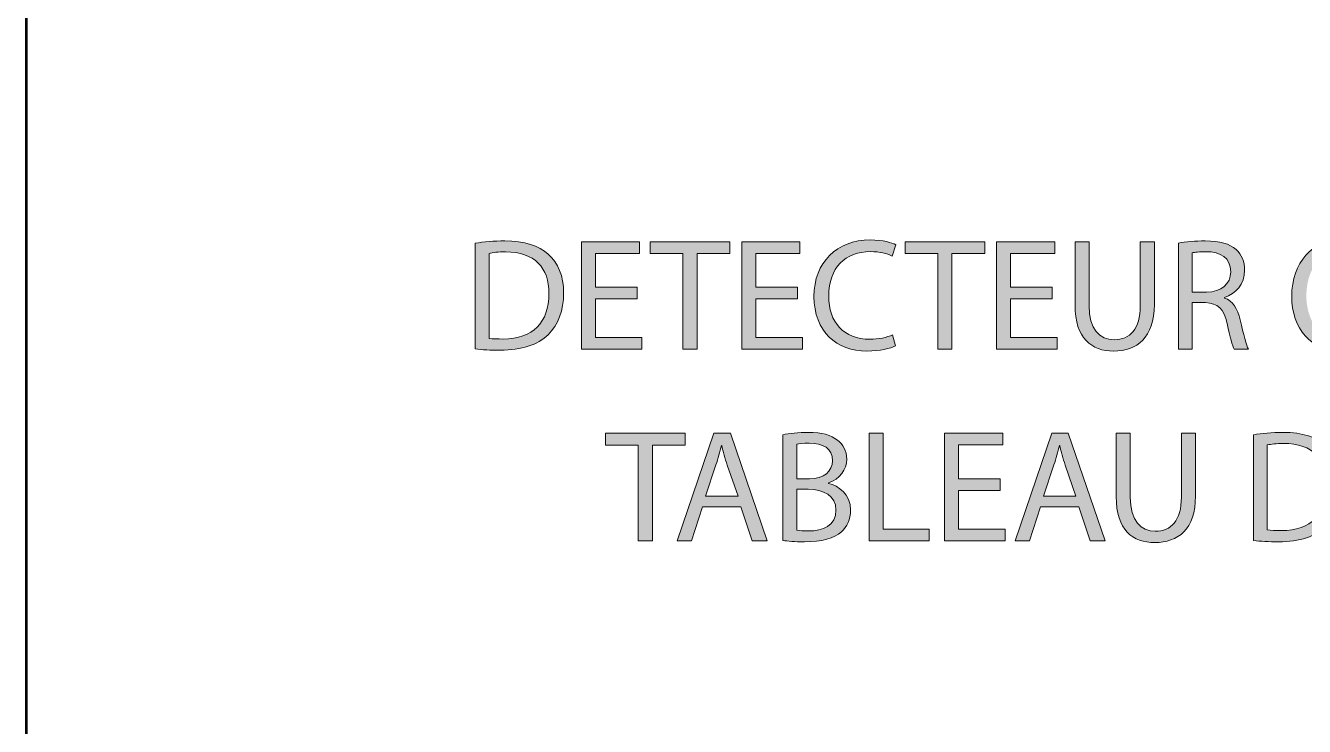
# Model space of a CAD drawing. Header units: inches. Extents: x 0 to 360, y -268 to 0.
# Drawn here: x 115 to 139.03, y -214.17 to -201 of the extents above; entities that cross this region are included whole.
import ezdxf

# ---------------------------------------------------------------- set-up
doc = ezdxf.new("R2010")
doc.units = ezdxf.units.IN
doc.header["$MEASUREMENT"] = 0
doc.linetypes.add('AI-Linetype-6', pattern=[8.427156, 4.213578, -4.213578])
doc.layers.add('Layer 1', color=7, linetype='Continuous')

# ---------------------------------------------------------------- blocks, each defined once
blk = doc.blocks.new('block 19')
at = {"layer": 'Layer 1', "color": 250, "linetype": 'AI-Linetype-6', "lineweight": 9}
blk.add_lwpolyline([(115, -251.67), (115, -144.225)], dxfattribs=at)
blk = doc.blocks.new('block 18')
at = {"layer": 'Layer 1'}
blk.add_blockref('block 19', (0, 0), dxfattribs=at)
blk = doc.blocks.new('block 23')
at = {"layer": 'Layer 1'}
h = blk.add_hatch(color=250, dxfattribs=at)
h.dxf.hatch_style = 2
edge = h.paths.add_edge_path()
edge.add_spline(control_points=[(123.451, -205.089), (123.61, -205.062), (123.799, -205.045), (124.006, -205.045), (124.38, -205.045), (124.647, -205.135), (124.824, -205.297), (125.007, -205.461), (125.112, -205.695), (125.112, -206.022), (125.112, -206.352), (125.007, -206.622), (124.821, -206.808), (124.629, -206.996), (124.317, -207.098), (123.925, -207.098), (123.736, -207.098), (123.583, -207.09), (123.451, -207.074), (123.451, -207.074), (123.451, -205.089), (123.451, -205.089)], knot_values=[0, 0, 0, 0, 1, 1, 1, 2, 2, 2, 3, 3, 3, 4, 4, 4, 5, 5, 5, 6, 6, 6, 7, 7, 7, 7], degree=3, periodic=1)
edge = h.paths.add_edge_path()
edge.add_spline(control_points=[(123.712, -206.877), (123.778, -206.886), (123.874, -206.888), (123.976, -206.888), (124.536, -206.888), (124.836, -206.577), (124.836, -206.031), (124.839, -205.554), (124.569, -205.251), (124.018, -205.251), (123.883, -205.251), (123.781, -205.264), (123.712, -205.279), (123.712, -205.279), (123.712, -206.877), (123.712, -206.877)], knot_values=[0, 0, 0, 0, 1, 1, 1, 2, 2, 2, 3, 3, 3, 4, 4, 4, 5, 5, 5, 5], degree=3, periodic=1)
h = blk.add_hatch(color=250, dxfattribs=at)
h.dxf.hatch_style = 2
h.paths.add_polyline_path([(126.491, -206.133), (125.709, -206.133), (125.709, -206.861), (126.584, -206.861), (126.584, -207.081), (125.445, -207.081), (125.445, -205.06), (126.539, -205.06), (126.539, -205.279), (125.709, -205.279), (125.709, -205.917), (126.491, -205.917)])
h = blk.add_hatch(color=250, dxfattribs=at)
h.dxf.hatch_style = 2
h.paths.add_polyline_path([(127.355, -205.282), (126.74, -205.282), (126.74, -205.06), (128.236, -205.06), (128.236, -205.282), (127.619, -205.282), (127.619, -207.081), (127.355, -207.081)])
h = blk.add_hatch(color=250, dxfattribs=at)
h.dxf.hatch_style = 2
h.paths.add_polyline_path([(129.505, -206.133), (128.722, -206.133), (128.722, -206.861), (129.598, -206.861), (129.598, -207.081), (128.458, -207.081), (128.458, -205.06), (129.553, -205.06), (129.553, -205.279), (128.722, -205.279), (128.722, -205.917), (129.505, -205.917)])
h = blk.add_hatch(color=250, dxfattribs=at)
h.dxf.hatch_style = 2
edge = h.paths.add_edge_path()
edge.add_spline(control_points=[(131.346, -207.017), (131.253, -207.065), (131.058, -207.114), (130.812, -207.114), (130.243, -207.114), (129.817, -206.754), (129.817, -206.088), (129.817, -205.452), (130.246, -205.027), (130.872, -205.027), (131.121, -205.027), (131.283, -205.08), (131.352, -205.117), (131.352, -205.117), (131.286, -205.33), (131.286, -205.33), (131.19, -205.282), (131.049, -205.246), (130.881, -205.246), (130.408, -205.246), (130.093, -205.548), (130.093, -206.079), (130.093, -206.577), (130.378, -206.892), (130.866, -206.892), (131.028, -206.892), (131.19, -206.859), (131.295, -206.808), (131.295, -206.808), (131.346, -207.017), (131.346, -207.017)], knot_values=[0, 0, 0, 0, 1, 1, 1, 2, 2, 2, 3, 3, 3, 4, 4, 4, 5, 5, 5, 6, 6, 6, 7, 7, 7, 8, 8, 8, 9, 9, 9, 10, 10, 10, 10], degree=3, periodic=1)
h = blk.add_hatch(color=250, dxfattribs=at)
h.dxf.hatch_style = 2
h.paths.add_polyline_path([(132.144, -205.282), (131.529, -205.282), (131.529, -205.06), (133.025, -205.06), (133.025, -205.282), (132.408, -205.282), (132.408, -207.081), (132.144, -207.081)])
h = blk.add_hatch(color=250, dxfattribs=at)
h.dxf.hatch_style = 2
h.paths.add_polyline_path([(134.294, -206.133), (133.511, -206.133), (133.511, -206.861), (134.387, -206.861), (134.387, -207.081), (133.247, -207.081), (133.247, -205.06), (134.342, -205.06), (134.342, -205.279), (133.511, -205.279), (133.511, -205.917), (134.294, -205.917)])
h = blk.add_hatch(color=250, dxfattribs=at)
h.dxf.hatch_style = 2
edge = h.paths.add_edge_path()
edge.add_spline(control_points=[(134.986, -205.06), (134.986, -205.06), (134.986, -206.259), (134.986, -206.259), (134.986, -206.708), (135.187, -206.901), (135.457, -206.901), (135.754, -206.901), (135.949, -206.703), (135.949, -206.259), (135.949, -206.259), (135.949, -205.06), (135.949, -205.06), (135.949, -205.06), (136.213, -205.06), (136.213, -205.06), (136.213, -205.06), (136.213, -206.241), (136.213, -206.241), (136.213, -206.861), (135.886, -207.114), (135.448, -207.114), (135.034, -207.114), (134.723, -206.879), (134.723, -206.25), (134.723, -206.25), (134.723, -205.06), (134.723, -205.06), (134.723, -205.06), (134.986, -205.06), (134.986, -205.06)], knot_values=[0, 0, 0, 0, 1, 1, 1, 2, 2, 2, 3, 3, 3, 4, 4, 4, 5, 5, 5, 6, 6, 6, 7, 7, 7, 8, 8, 8, 9, 9, 9, 10, 10, 10, 10], degree=3, periodic=1)
h = blk.add_hatch(color=250, dxfattribs=at)
h.dxf.hatch_style = 2
edge = h.paths.add_edge_path()
edge.add_spline(control_points=[(136.666, -205.087), (136.798, -205.062), (136.99, -205.045), (137.166, -205.045), (137.445, -205.045), (137.628, -205.098), (137.751, -205.209), (137.85, -205.299), (137.91, -205.437), (137.91, -205.596), (137.91, -205.86), (137.742, -206.037), (137.532, -206.109), (137.532, -206.109), (137.532, -206.118), (137.532, -206.118), (137.685, -206.172), (137.778, -206.316), (137.826, -206.526), (137.892, -206.808), (137.94, -207.003), (137.982, -207.081), (137.982, -207.081), (137.712, -207.081), (137.712, -207.081), (137.679, -207.021), (137.634, -206.85), (137.58, -206.598), (137.52, -206.319), (137.409, -206.214), (137.173, -206.205), (137.173, -206.205), (136.927, -206.205), (136.927, -206.205), (136.927, -206.205), (136.927, -207.081), (136.927, -207.081), (136.927, -207.081), (136.666, -207.081), (136.666, -207.081), (136.666, -207.081), (136.666, -205.087), (136.666, -205.087)], knot_values=[0, 0, 0, 0, 1, 1, 1, 2, 2, 2, 3, 3, 3, 4, 4, 4, 5, 5, 5, 6, 6, 6, 7, 7, 7, 8, 8, 8, 9, 9, 9, 10, 10, 10, 11, 11, 11, 12, 12, 12, 13, 13, 13, 14, 14, 14, 14], degree=3, periodic=1)
edge = h.paths.add_edge_path()
edge.add_spline(control_points=[(136.927, -206.007), (136.927, -206.007), (137.193, -206.007), (137.193, -206.007), (137.472, -206.007), (137.649, -205.854), (137.649, -205.623), (137.649, -205.362), (137.46, -205.248), (137.184, -205.248), (137.058, -205.248), (136.971, -205.257), (136.927, -205.27), (136.927, -205.27), (136.927, -206.007), (136.927, -206.007)], knot_values=[0, 0, 0, 0, 1, 1, 1, 2, 2, 2, 3, 3, 3, 4, 4, 4, 5, 5, 5, 5], degree=3, periodic=1)
h = blk.add_hatch(color=250, dxfattribs=at)
h.dxf.hatch_style = 2
edge = h.paths.add_edge_path()
edge.add_spline(control_points=[(140.642, -206.049), (140.642, -206.742), (140.219, -207.114), (139.703, -207.114), (139.166, -207.114), (138.795, -206.697), (138.795, -206.085), (138.795, -205.443), (139.19, -205.024), (139.73, -205.024), (140.285, -205.024), (140.642, -205.446), (140.642, -206.049)], knot_values=[0, 0, 0, 0, 1, 1, 1, 2, 2, 2, 3, 3, 3, 4, 4, 4, 4], degree=3, periodic=1)
edge = h.paths.add_edge_path()
edge.add_spline(control_points=[(139.07, -206.079), (139.07, -206.513), (139.304, -206.901), (139.718, -206.901), (140.132, -206.901), (140.366, -206.52), (140.366, -206.061), (140.366, -205.656), (140.156, -205.237), (139.721, -205.237), (139.286, -205.237), (139.07, -205.638), (139.07, -206.079)], knot_values=[0, 0, 0, 0, 1, 1, 1, 2, 2, 2, 3, 3, 3, 4, 4, 4, 4], degree=3, periodic=1)
h = blk.add_hatch(color=250, dxfattribs=at)
h.dxf.hatch_style = 2
h.paths.add_polyline_path([(126.515, -208.88), (125.9, -208.88), (125.9, -208.658), (127.397, -208.658), (127.397, -208.88), (126.779, -208.88), (126.779, -210.679), (126.515, -210.679)])
h = blk.add_hatch(color=250, dxfattribs=at)
h.dxf.hatch_style = 2
h.paths.add_polyline_path([(127.723, -210.043), (127.514, -210.679), (127.244, -210.679), (127.933, -208.658), (128.245, -208.658), (128.935, -210.679), (128.656, -210.679), (128.44, -210.043)])
edge = h.paths.add_edge_path()
edge.add_spline(control_points=[(128.389, -209.839), (128.389, -209.839), (128.188, -209.258), (128.188, -209.258), (128.143, -209.126), (128.113, -209.006), (128.083, -208.889), (128.083, -208.889), (128.077, -208.889), (128.077, -208.889), (128.047, -209.006), (128.017, -209.132), (127.975, -209.254), (127.975, -209.254), (127.777, -209.839), (127.777, -209.839), (127.777, -209.839), (128.389, -209.839), (128.389, -209.839)], knot_values=[0, 0, 0, 0, 1, 1, 1, 2, 2, 2, 3, 3, 3, 4, 4, 4, 5, 5, 5, 6, 6, 6, 6], degree=3, periodic=1)
h = blk.add_hatch(color=250, dxfattribs=at)
h.dxf.hatch_style = 2
edge = h.paths.add_edge_path()
edge.add_spline(control_points=[(129.232, -208.688), (129.346, -208.661), (129.529, -208.643), (129.709, -208.643), (129.97, -208.643), (130.137, -208.688), (130.26, -208.79), (130.365, -208.868), (130.431, -208.988), (130.431, -209.147), (130.431, -209.345), (130.299, -209.516), (130.089, -209.591), (130.089, -209.591), (130.089, -209.6), (130.089, -209.6), (130.281, -209.644), (130.506, -209.804), (130.506, -210.103), (130.506, -210.277), (130.437, -210.412), (130.332, -210.508), (130.194, -210.637), (129.966, -210.697), (129.637, -210.697), (129.457, -210.697), (129.319, -210.685), (129.232, -210.673), (129.232, -210.673), (129.232, -208.688), (129.232, -208.688)], knot_values=[0, 0, 0, 0, 1, 1, 1, 2, 2, 2, 3, 3, 3, 4, 4, 4, 5, 5, 5, 6, 6, 6, 7, 7, 7, 8, 8, 8, 9, 9, 9, 10, 10, 10, 10], degree=3, periodic=1)
edge = h.paths.add_edge_path()
edge.add_spline(control_points=[(129.493, -209.516), (129.493, -209.516), (129.73, -209.516), (129.73, -209.516), (130.002, -209.516), (130.164, -209.369), (130.164, -209.174), (130.164, -208.94), (129.987, -208.844), (129.724, -208.844), (129.604, -208.844), (129.535, -208.853), (129.493, -208.862), (129.493, -208.862), (129.493, -209.516), (129.493, -209.516)], knot_values=[0, 0, 0, 0, 1, 1, 1, 2, 2, 2, 3, 3, 3, 4, 4, 4, 5, 5, 5, 5], degree=3, periodic=1)
edge = h.paths.add_edge_path()
edge.add_spline(control_points=[(129.493, -210.481), (129.547, -210.49), (129.619, -210.493), (129.712, -210.493), (129.981, -210.493), (130.23, -210.394), (130.23, -210.101), (130.23, -209.828), (129.993, -209.711), (129.709, -209.711), (129.709, -209.711), (129.493, -209.711), (129.493, -209.711), (129.493, -209.711), (129.493, -210.481), (129.493, -210.481)], knot_values=[0, 0, 0, 0, 1, 1, 1, 2, 2, 2, 3, 3, 3, 4, 4, 4, 5, 5, 5, 5], degree=3, periodic=1)
h = blk.add_hatch(color=250, dxfattribs=at)
h.dxf.hatch_style = 2
h.paths.add_polyline_path([(130.854, -208.658), (131.118, -208.658), (131.118, -210.46), (131.981, -210.46), (131.981, -210.679), (130.854, -210.679)])
h = blk.add_hatch(color=250, dxfattribs=at)
h.dxf.hatch_style = 2
h.paths.add_polyline_path([(133.316, -209.731), (132.533, -209.731), (132.533, -210.46), (133.409, -210.46), (133.409, -210.679), (132.269, -210.679), (132.269, -208.658), (133.364, -208.658), (133.364, -208.877), (132.533, -208.877), (132.533, -209.516), (133.316, -209.516)])
h = blk.add_hatch(color=250, dxfattribs=at)
h.dxf.hatch_style = 2
h.paths.add_polyline_path([(134.075, -210.043), (133.865, -210.679), (133.595, -210.679), (134.284, -208.658), (134.596, -208.658), (135.286, -210.679), (135.007, -210.679), (134.791, -210.043)])
edge = h.paths.add_edge_path()
edge.add_spline(control_points=[(134.74, -209.839), (134.74, -209.839), (134.539, -209.258), (134.539, -209.258), (134.494, -209.126), (134.464, -209.006), (134.434, -208.889), (134.434, -208.889), (134.428, -208.889), (134.428, -208.889), (134.398, -209.006), (134.368, -209.132), (134.326, -209.254), (134.326, -209.254), (134.128, -209.839), (134.128, -209.839), (134.128, -209.839), (134.74, -209.839), (134.74, -209.839)], knot_values=[0, 0, 0, 0, 1, 1, 1, 2, 2, 2, 3, 3, 3, 4, 4, 4, 5, 5, 5, 6, 6, 6, 6], degree=3, periodic=1)
h = blk.add_hatch(color=250, dxfattribs=at)
h.dxf.hatch_style = 2
edge = h.paths.add_edge_path()
edge.add_spline(control_points=[(135.76, -208.658), (135.76, -208.658), (135.76, -209.857), (135.76, -209.857), (135.76, -210.307), (135.961, -210.499), (136.231, -210.499), (136.527, -210.499), (136.722, -210.301), (136.722, -209.857), (136.722, -209.857), (136.722, -208.658), (136.722, -208.658), (136.722, -208.658), (136.986, -208.658), (136.986, -208.658), (136.986, -208.658), (136.986, -209.839), (136.986, -209.839), (136.986, -210.46), (136.659, -210.712), (136.222, -210.712), (135.808, -210.712), (135.496, -210.478), (135.496, -209.848), (135.496, -209.848), (135.496, -208.658), (135.496, -208.658), (135.496, -208.658), (135.76, -208.658), (135.76, -208.658)], knot_values=[0, 0, 0, 0, 1, 1, 1, 2, 2, 2, 3, 3, 3, 4, 4, 4, 5, 5, 5, 6, 6, 6, 7, 7, 7, 8, 8, 8, 9, 9, 9, 10, 10, 10, 10], degree=3, periodic=1)
h = blk.add_hatch(color=250, dxfattribs=at)
h.dxf.hatch_style = 2
edge = h.paths.add_edge_path()
edge.add_spline(control_points=[(138.075, -208.688), (138.234, -208.661), (138.423, -208.643), (138.629, -208.643), (139.004, -208.643), (139.271, -208.733), (139.448, -208.895), (139.631, -209.06), (139.736, -209.294), (139.736, -209.62), (139.736, -209.95), (139.631, -210.22), (139.445, -210.406), (139.253, -210.595), (138.941, -210.697), (138.548, -210.697), (138.36, -210.697), (138.207, -210.688), (138.075, -210.673), (138.075, -210.673), (138.075, -208.688), (138.075, -208.688)], knot_values=[0, 0, 0, 0, 1, 1, 1, 2, 2, 2, 3, 3, 3, 4, 4, 4, 5, 5, 5, 6, 6, 6, 7, 7, 7, 7], degree=3, periodic=1)
edge = h.paths.add_edge_path()
edge.add_spline(control_points=[(138.336, -210.475), (138.402, -210.484), (138.497, -210.487), (138.599, -210.487), (139.16, -210.487), (139.46, -210.175), (139.46, -209.629), (139.463, -209.152), (139.193, -208.85), (138.641, -208.85), (138.506, -208.85), (138.405, -208.862), (138.336, -208.877), (138.336, -208.877), (138.336, -210.475), (138.336, -210.475)], knot_values=[0, 0, 0, 0, 1, 1, 1, 2, 2, 2, 3, 3, 3, 4, 4, 4, 5, 5, 5, 5], degree=3, periodic=1)
at = {"layer": 'Layer 1', "lineweight": 0}
for points in [[(126.491, -206.133), (125.709, -206.133), (125.709, -206.861), (126.584, -206.861), (126.584, -207.081), (125.445, -207.081), (125.445, -205.06), (126.539, -205.06), (126.539, -205.279), (125.709, -205.279), (125.709, -205.917), (126.491, -205.917), (126.491, -206.133)], [(127.355, -205.282), (126.74, -205.282), (126.74, -205.06), (128.236, -205.06), (128.236, -205.282), (127.619, -205.282), (127.619, -207.081), (127.355, -207.081), (127.355, -205.282)], [(129.505, -206.133), (128.722, -206.133), (128.722, -206.861), (129.598, -206.861), (129.598, -207.081), (128.458, -207.081), (128.458, -205.06), (129.553, -205.06), (129.553, -205.279), (128.722, -205.279), (128.722, -205.917), (129.505, -205.917), (129.505, -206.133)], [(132.144, -205.282), (131.529, -205.282), (131.529, -205.06), (133.025, -205.06), (133.025, -205.282), (132.408, -205.282), (132.408, -207.081), (132.144, -207.081), (132.144, -205.282)], [(134.294, -206.133), (133.511, -206.133), (133.511, -206.861), (134.387, -206.861), (134.387, -207.081), (133.247, -207.081), (133.247, -205.06), (134.342, -205.06), (134.342, -205.279), (133.511, -205.279), (133.511, -205.917), (134.294, -205.917), (134.294, -206.133)], [(126.515, -208.88), (125.9, -208.88), (125.9, -208.658), (127.397, -208.658), (127.397, -208.88), (126.779, -208.88), (126.779, -210.679), (126.515, -210.679), (126.515, -208.88)], [(127.723, -210.043), (127.514, -210.679), (127.244, -210.679), (127.933, -208.658), (128.245, -208.658), (128.935, -210.679), (128.656, -210.679), (128.44, -210.043), (127.723, -210.043)], [(130.854, -208.658), (131.118, -208.658), (131.118, -210.46), (131.981, -210.46), (131.981, -210.679), (130.854, -210.679), (130.854, -208.658)], [(133.316, -209.731), (132.533, -209.731), (132.533, -210.46), (133.409, -210.46), (133.409, -210.679), (132.269, -210.679), (132.269, -208.658), (133.364, -208.658), (133.364, -208.877), (132.533, -208.877), (132.533, -209.516), (133.316, -209.516), (133.316, -209.731)], [(134.075, -210.043), (133.865, -210.679), (133.595, -210.679), (134.284, -208.658), (134.596, -208.658), (135.286, -210.679), (135.007, -210.679), (134.791, -210.043), (134.075, -210.043)]]:
    blk.add_lwpolyline(points, dxfattribs=at)
for points, knots in [([(123.451, -205.089), (123.61, -205.062), (123.799, -205.045), (124.006, -205.045), (124.38, -205.045), (124.647, -205.135), (124.824, -205.297), (125.007, -205.461), (125.112, -205.695), (125.112, -206.022), (125.112, -206.352), (125.007, -206.622), (124.821, -206.808), (124.629, -206.996), (124.317, -207.098), (123.925, -207.098), (123.736, -207.098), (123.583, -207.09), (123.451, -207.074), (123.451, -207.074), (123.451, -205.089), (123.451, -205.089)], [0, 0, 0, 0, 1, 1, 1, 2, 2, 2, 3, 3, 3, 4, 4, 4, 5, 5, 5, 6, 6, 6, 7, 7, 7, 7]), ([(131.346, -207.017), (131.253, -207.065), (131.058, -207.114), (130.812, -207.114), (130.243, -207.114), (129.817, -206.754), (129.817, -206.088), (129.817, -205.452), (130.246, -205.027), (130.872, -205.027), (131.121, -205.027), (131.283, -205.08), (131.352, -205.117), (131.352, -205.117), (131.286, -205.33), (131.286, -205.33), (131.19, -205.282), (131.049, -205.246), (130.881, -205.246), (130.408, -205.246), (130.093, -205.548), (130.093, -206.079), (130.093, -206.577), (130.378, -206.892), (130.866, -206.892), (131.028, -206.892), (131.19, -206.859), (131.295, -206.808), (131.295, -206.808), (131.346, -207.017), (131.346, -207.017)], [0, 0, 0, 0, 1, 1, 1, 2, 2, 2, 3, 3, 3, 4, 4, 4, 5, 5, 5, 6, 6, 6, 7, 7, 7, 8, 8, 8, 9, 9, 9, 10, 10, 10, 10]), ([(134.986, -205.06), (134.986, -205.06), (134.986, -206.259), (134.986, -206.259), (134.986, -206.708), (135.187, -206.901), (135.457, -206.901), (135.754, -206.901), (135.949, -206.703), (135.949, -206.259), (135.949, -206.259), (135.949, -205.06), (135.949, -205.06), (135.949, -205.06), (136.213, -205.06), (136.213, -205.06), (136.213, -205.06), (136.213, -206.241), (136.213, -206.241), (136.213, -206.861), (135.886, -207.114), (135.448, -207.114), (135.034, -207.114), (134.723, -206.879), (134.723, -206.25), (134.723, -206.25), (134.723, -205.06), (134.723, -205.06), (134.723, -205.06), (134.986, -205.06), (134.986, -205.06)], [0, 0, 0, 0, 1, 1, 1, 2, 2, 2, 3, 3, 3, 4, 4, 4, 5, 5, 5, 6, 6, 6, 7, 7, 7, 8, 8, 8, 9, 9, 9, 10, 10, 10, 10]), ([(136.666, -205.087), (136.798, -205.062), (136.99, -205.045), (137.166, -205.045), (137.445, -205.045), (137.628, -205.098), (137.751, -205.209), (137.85, -205.299), (137.91, -205.437), (137.91, -205.596), (137.91, -205.86), (137.742, -206.037), (137.532, -206.109), (137.532, -206.109), (137.532, -206.118), (137.532, -206.118), (137.685, -206.172), (137.778, -206.316), (137.826, -206.526), (137.892, -206.808), (137.94, -207.003), (137.982, -207.081), (137.982, -207.081), (137.712, -207.081), (137.712, -207.081), (137.679, -207.021), (137.634, -206.85), (137.58, -206.598), (137.52, -206.319), (137.409, -206.214), (137.173, -206.205), (137.173, -206.205), (136.927, -206.205), (136.927, -206.205), (136.927, -206.205), (136.927, -207.081), (136.927, -207.081), (136.927, -207.081), (136.666, -207.081), (136.666, -207.081), (136.666, -207.081), (136.666, -205.087), (136.666, -205.087)], [0, 0, 0, 0, 1, 1, 1, 2, 2, 2, 3, 3, 3, 4, 4, 4, 5, 5, 5, 6, 6, 6, 7, 7, 7, 8, 8, 8, 9, 9, 9, 10, 10, 10, 11, 11, 11, 12, 12, 12, 13, 13, 13, 14, 14, 14, 14]), ([(140.642, -206.049), (140.642, -206.742), (140.219, -207.114), (139.703, -207.114), (139.166, -207.114), (138.795, -206.697), (138.795, -206.085), (138.795, -205.443), (139.19, -205.024), (139.73, -205.024), (140.285, -205.024), (140.642, -205.446), (140.642, -206.049)], [0, 0, 0, 0, 1, 1, 1, 2, 2, 2, 3, 3, 3, 4, 4, 4, 4]), ([(123.712, -206.877), (123.778, -206.886), (123.874, -206.888), (123.976, -206.888), (124.536, -206.888), (124.836, -206.577), (124.836, -206.031), (124.839, -205.554), (124.569, -205.251), (124.018, -205.251), (123.883, -205.251), (123.781, -205.264), (123.712, -205.279), (123.712, -205.279), (123.712, -206.877), (123.712, -206.877)], [0, 0, 0, 0, 1, 1, 1, 2, 2, 2, 3, 3, 3, 4, 4, 4, 5, 5, 5, 5]), ([(136.927, -206.007), (136.927, -206.007), (137.193, -206.007), (137.193, -206.007), (137.472, -206.007), (137.649, -205.854), (137.649, -205.623), (137.649, -205.362), (137.46, -205.248), (137.184, -205.248), (137.058, -205.248), (136.971, -205.257), (136.927, -205.27), (136.927, -205.27), (136.927, -206.007), (136.927, -206.007)], [0, 0, 0, 0, 1, 1, 1, 2, 2, 2, 3, 3, 3, 4, 4, 4, 5, 5, 5, 5]), ([(129.232, -208.688), (129.346, -208.661), (129.529, -208.643), (129.709, -208.643), (129.97, -208.643), (130.137, -208.688), (130.26, -208.79), (130.365, -208.868), (130.431, -208.988), (130.431, -209.147), (130.431, -209.345), (130.299, -209.516), (130.089, -209.591), (130.089, -209.591), (130.089, -209.6), (130.089, -209.6), (130.281, -209.644), (130.506, -209.804), (130.506, -210.103), (130.506, -210.277), (130.437, -210.412), (130.332, -210.508), (130.194, -210.637), (129.966, -210.697), (129.637, -210.697), (129.457, -210.697), (129.319, -210.685), (129.232, -210.673), (129.232, -210.673), (129.232, -208.688), (129.232, -208.688)], [0, 0, 0, 0, 1, 1, 1, 2, 2, 2, 3, 3, 3, 4, 4, 4, 5, 5, 5, 6, 6, 6, 7, 7, 7, 8, 8, 8, 9, 9, 9, 10, 10, 10, 10]), ([(129.493, -209.516), (129.493, -209.516), (129.73, -209.516), (129.73, -209.516), (130.002, -209.516), (130.164, -209.369), (130.164, -209.174), (130.164, -208.94), (129.987, -208.844), (129.724, -208.844), (129.604, -208.844), (129.535, -208.853), (129.493, -208.862), (129.493, -208.862), (129.493, -209.516), (129.493, -209.516)], [0, 0, 0, 0, 1, 1, 1, 2, 2, 2, 3, 3, 3, 4, 4, 4, 5, 5, 5, 5]), ([(135.76, -208.658), (135.76, -208.658), (135.76, -209.857), (135.76, -209.857), (135.76, -210.307), (135.961, -210.499), (136.231, -210.499), (136.527, -210.499), (136.722, -210.301), (136.722, -209.857), (136.722, -209.857), (136.722, -208.658), (136.722, -208.658), (136.722, -208.658), (136.986, -208.658), (136.986, -208.658), (136.986, -208.658), (136.986, -209.839), (136.986, -209.839), (136.986, -210.46), (136.659, -210.712), (136.222, -210.712), (135.808, -210.712), (135.496, -210.478), (135.496, -209.848), (135.496, -209.848), (135.496, -208.658), (135.496, -208.658), (135.496, -208.658), (135.76, -208.658), (135.76, -208.658)], [0, 0, 0, 0, 1, 1, 1, 2, 2, 2, 3, 3, 3, 4, 4, 4, 5, 5, 5, 6, 6, 6, 7, 7, 7, 8, 8, 8, 9, 9, 9, 10, 10, 10, 10]), ([(138.075, -208.688), (138.234, -208.661), (138.423, -208.643), (138.629, -208.643), (139.004, -208.643), (139.271, -208.733), (139.448, -208.895), (139.631, -209.06), (139.736, -209.294), (139.736, -209.62), (139.736, -209.95), (139.631, -210.22), (139.445, -210.406), (139.253, -210.595), (138.941, -210.697), (138.548, -210.697), (138.36, -210.697), (138.207, -210.688), (138.075, -210.673), (138.075, -210.673), (138.075, -208.688), (138.075, -208.688)], [0, 0, 0, 0, 1, 1, 1, 2, 2, 2, 3, 3, 3, 4, 4, 4, 5, 5, 5, 6, 6, 6, 7, 7, 7, 7]), ([(128.389, -209.839), (128.389, -209.839), (128.188, -209.258), (128.188, -209.258), (128.143, -209.126), (128.113, -209.006), (128.083, -208.889), (128.083, -208.889), (128.077, -208.889), (128.077, -208.889), (128.047, -209.006), (128.017, -209.132), (127.975, -209.254), (127.975, -209.254), (127.777, -209.839), (127.777, -209.839), (127.777, -209.839), (128.389, -209.839), (128.389, -209.839)], [0, 0, 0, 0, 1, 1, 1, 2, 2, 2, 3, 3, 3, 4, 4, 4, 5, 5, 5, 6, 6, 6, 6]), ([(134.74, -209.839), (134.74, -209.839), (134.539, -209.258), (134.539, -209.258), (134.494, -209.126), (134.464, -209.006), (134.434, -208.889), (134.434, -208.889), (134.428, -208.889), (134.428, -208.889), (134.398, -209.006), (134.368, -209.132), (134.326, -209.254), (134.326, -209.254), (134.128, -209.839), (134.128, -209.839), (134.128, -209.839), (134.74, -209.839), (134.74, -209.839)], [0, 0, 0, 0, 1, 1, 1, 2, 2, 2, 3, 3, 3, 4, 4, 4, 5, 5, 5, 6, 6, 6, 6]), ([(138.336, -210.475), (138.402, -210.484), (138.497, -210.487), (138.599, -210.487), (139.16, -210.487), (139.46, -210.175), (139.46, -209.629), (139.463, -209.152), (139.193, -208.85), (138.641, -208.85), (138.506, -208.85), (138.405, -208.862), (138.336, -208.877), (138.336, -208.877), (138.336, -210.475), (138.336, -210.475)], [0, 0, 0, 0, 1, 1, 1, 2, 2, 2, 3, 3, 3, 4, 4, 4, 5, 5, 5, 5]), ([(129.493, -210.481), (129.547, -210.49), (129.619, -210.493), (129.712, -210.493), (129.981, -210.493), (130.23, -210.394), (130.23, -210.101), (130.23, -209.828), (129.993, -209.711), (129.709, -209.711), (129.709, -209.711), (129.493, -209.711), (129.493, -209.711), (129.493, -209.711), (129.493, -210.481), (129.493, -210.481)], [0, 0, 0, 0, 1, 1, 1, 2, 2, 2, 3, 3, 3, 4, 4, 4, 5, 5, 5, 5])]:
    blk.add_open_spline(points, degree=3, knots=knots, dxfattribs=at)
blk = doc.blocks.new('block 20')
at = {"layer": 'Layer 1', "color": 250, "lineweight": 53}
blk.add_lwpolyline([(115.02, -196), (194.947, -196), (194.947, -252), (115.02, -252), (115.02, -196)], dxfattribs=at)
at = {"layer": 'Layer 1'}
blk.add_blockref('block 23', (0, 0), dxfattribs=at)
blk = doc.blocks.new('block 17')
at = {"layer": 'Layer 1'}
for name in ['block 18', 'block 20']:
    blk.add_blockref(name, (0, 0), dxfattribs=at)

msp = doc.modelspace()

# ---------------------------------------------------------------- block references
at = {"layer": 'Layer 1'}
msp.add_blockref('block 17', (0, 0), dxfattribs=at)

doc.saveas('drawing.dxf')
